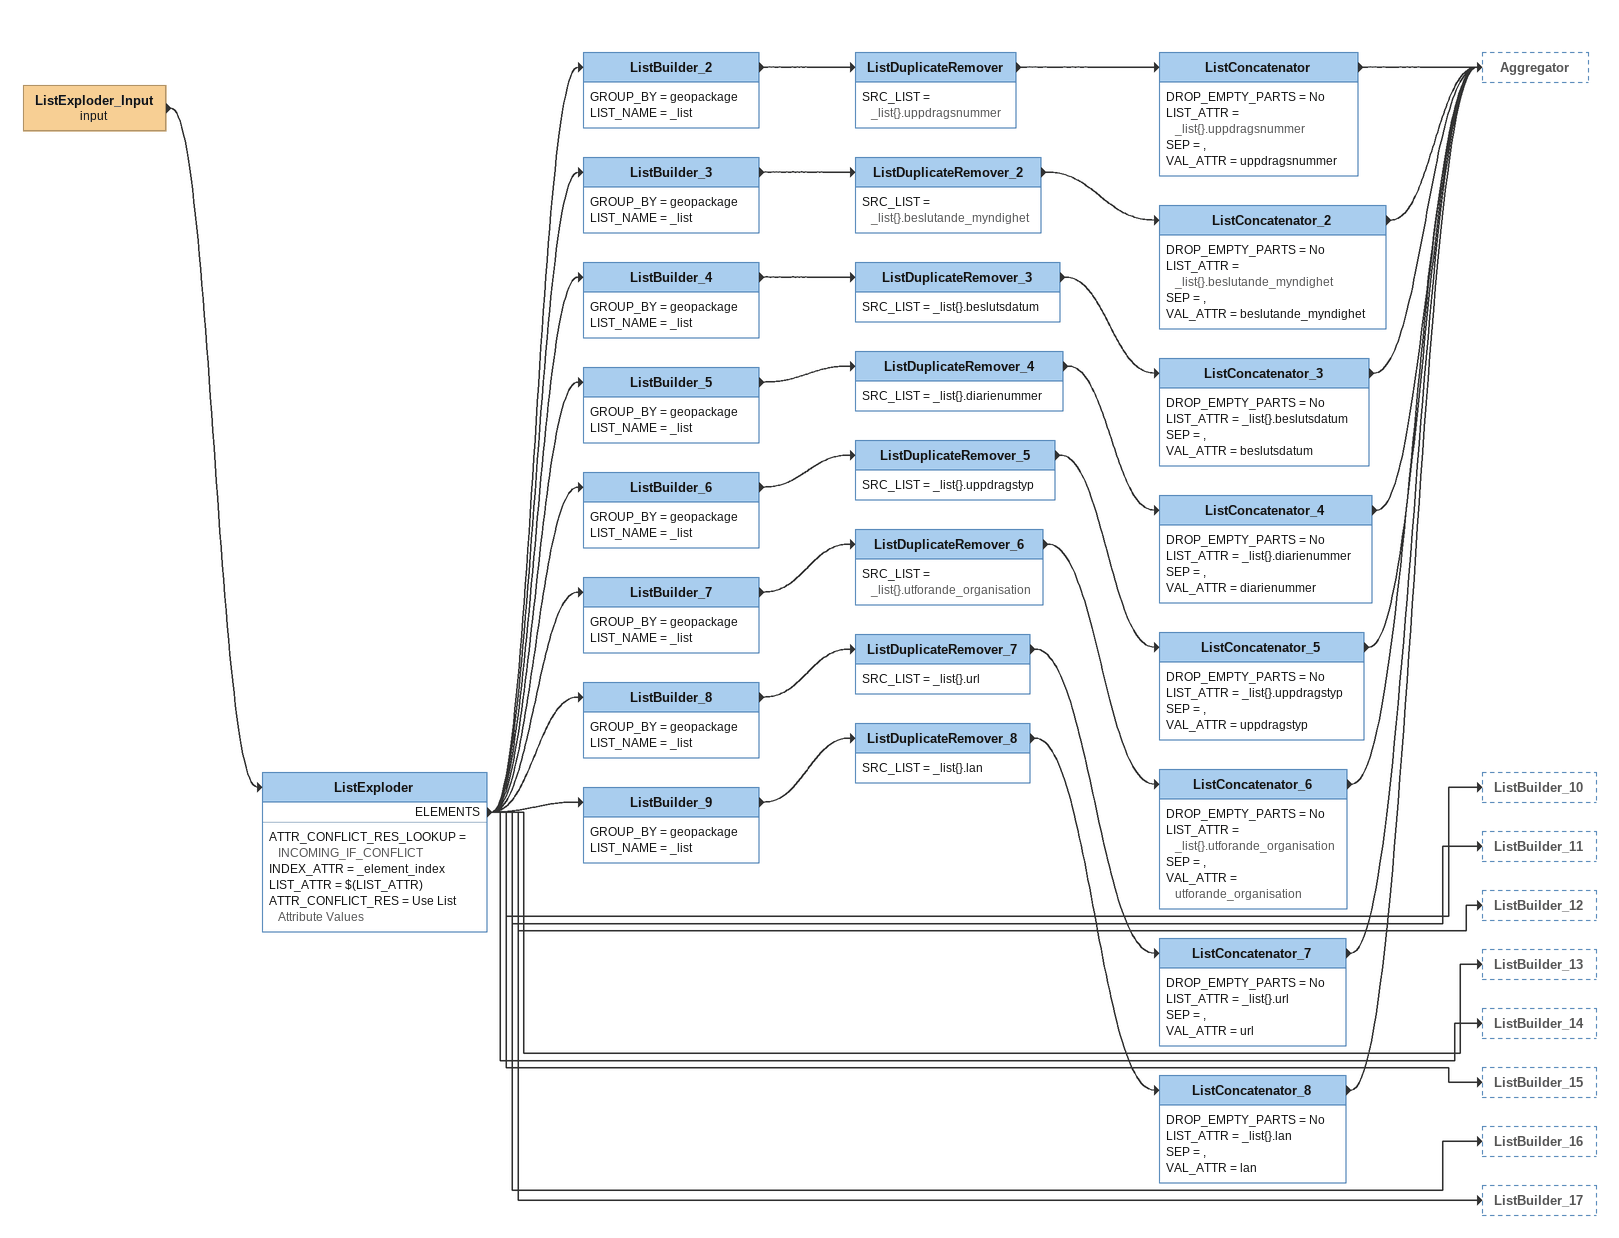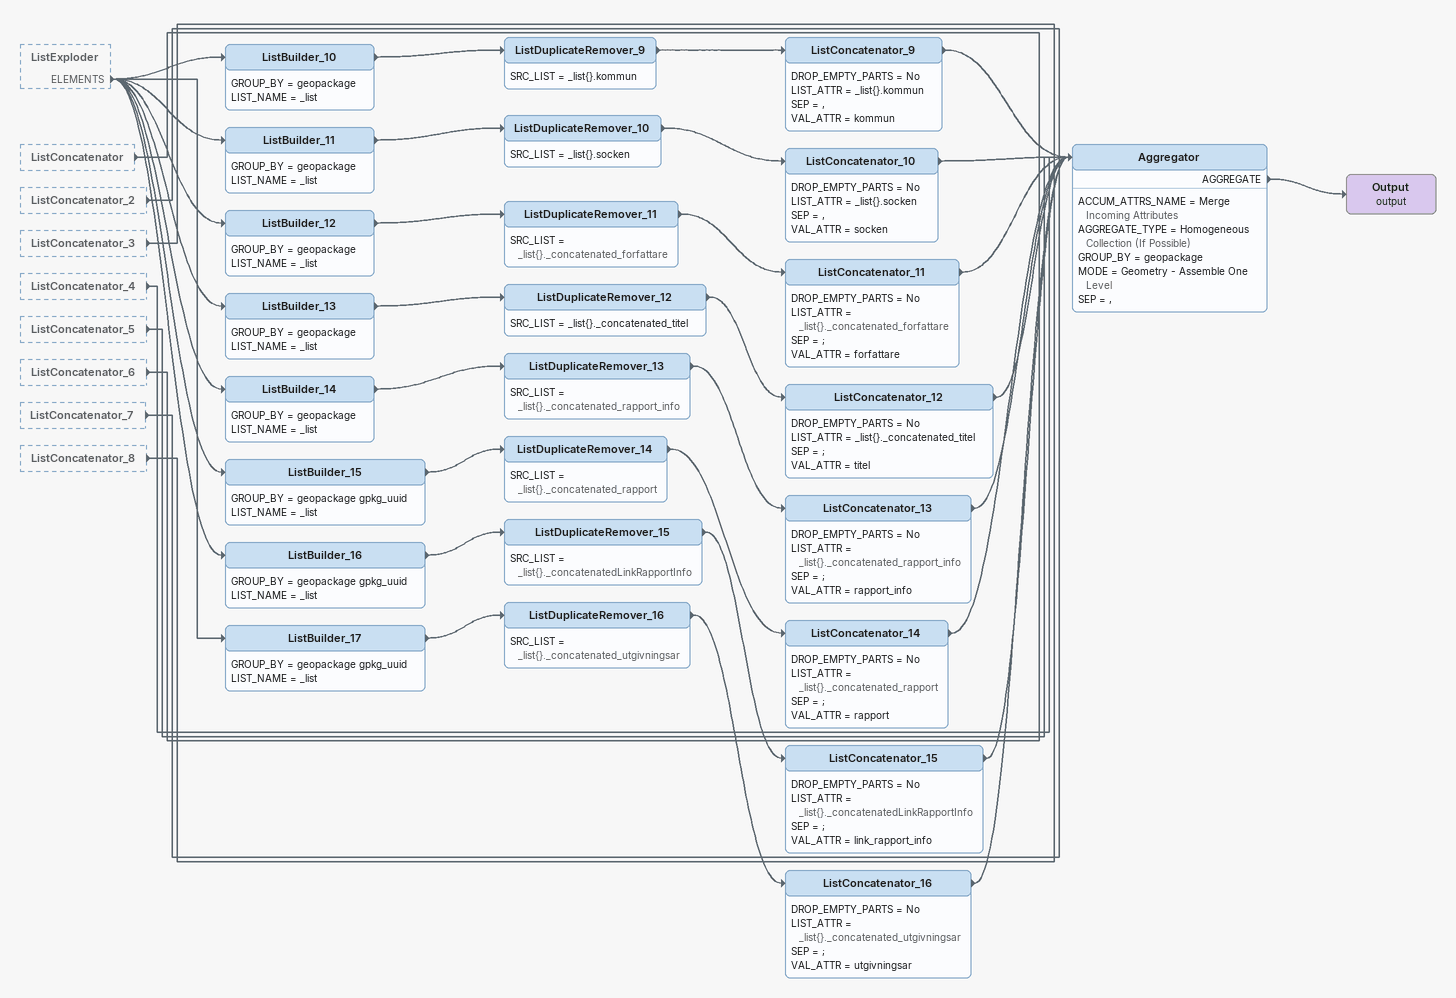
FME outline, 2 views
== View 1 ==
ListExploder_Input (input)
    -> ListExploder
ListExploder
    ATTR_CONFLICT_RES_LOOKUP = INCOMING_IF_CONFLICT
    INDEX_ATTR = _element_index
    LIST_ATTR = $(LIST_ATTR)
    ATTR_CONFLICT_RES = Use List Attribute Values
    ELEMENTS -> ListBuilder_3
    ELEMENTS -> ListBuilder_2
    ELEMENTS -> ListBuilder_4
    ELEMENTS -> ListBuilder_5
    ELEMENTS -> ListBuilder_6
    ELEMENTS -> ListBuilder_7
    ELEMENTS -> ListBuilder_8
    ELEMENTS -> ListBuilder_9
    ELEMENTS -> ListBuilder_10
    ELEMENTS -> ListBuilder_11
    ELEMENTS -> ListBuilder_12
    ELEMENTS -> ListBuilder_13
    ELEMENTS -> ListBuilder_14
    ELEMENTS -> ListBuilder_15
    ELEMENTS -> ListBuilder_16
    ELEMENTS -> ListBuilder_17
ListBuilder_2
    GROUP_BY = geopackage
    LIST_NAME = _list
    -> ListDuplicateRemover
ListDuplicateRemover
    SRC_LIST = _list{}.uppdragsnummer
    -> ListConcatenator
ListConcatenator
    DROP_EMPTY_PARTS = No
    LIST_ATTR = _list{}.uppdragsnummer
    SEP = ,
    VAL_ATTR = uppdragsnummer
    -> Aggregator
ListBuilder_3
    GROUP_BY = geopackage
    LIST_NAME = _list
    -> ListDuplicateRemover_2
ListDuplicateRemover_2
    SRC_LIST = _list{}.beslutande_myndighet
    -> ListConcatenator_2
ListConcatenator_2
    DROP_EMPTY_PARTS = No
    LIST_ATTR = _list{}.beslutande_myndighet
    SEP = ,
    VAL_ATTR = beslutande_myndighet
    -> Aggregator
ListBuilder_4
    GROUP_BY = geopackage
    LIST_NAME = _list
    -> ListDuplicateRemover_3
ListDuplicateRemover_3
    SRC_LIST = _list{}.beslutsdatum
    -> ListConcatenator_3
ListConcatenator_3
    DROP_EMPTY_PARTS = No
    LIST_ATTR = _list{}.beslutsdatum
    SEP = ,
    VAL_ATTR = beslutsdatum
    -> Aggregator
ListBuilder_5
    GROUP_BY = geopackage
    LIST_NAME = _list
    -> ListDuplicateRemover_4
ListDuplicateRemover_4
    SRC_LIST = _list{}.diarienummer
    -> ListConcatenator_4
ListConcatenator_4
    DROP_EMPTY_PARTS = No
    LIST_ATTR = _list{}.diarienummer
    SEP = ,
    VAL_ATTR = diarienummer
    -> Aggregator
ListBuilder_6
    GROUP_BY = geopackage
    LIST_NAME = _list
    -> ListDuplicateRemover_5
ListDuplicateRemover_5
    SRC_LIST = _list{}.uppdragstyp
    -> ListConcatenator_5
ListConcatenator_5
    DROP_EMPTY_PARTS = No
    LIST_ATTR = _list{}.uppdragstyp
    SEP = ,
    VAL_ATTR = uppdragstyp
    -> Aggregator
ListBuilder_7
    GROUP_BY = geopackage
    LIST_NAME = _list
    -> ListDuplicateRemover_6
ListDuplicateRemover_6
    SRC_LIST = _list{}.utforande_organisation
    -> ListConcatenator_6
ListConcatenator_6
    DROP_EMPTY_PARTS = No
    LIST_ATTR = _list{}.utforande_organisation
    SEP = ,
    VAL_ATTR = utforande_organisation
    -> Aggregator
ListBuilder_8
    GROUP_BY = geopackage
    LIST_NAME = _list
    -> ListDuplicateRemover_7
ListDuplicateRemover_7
    SRC_LIST = _list{}.url
    -> ListConcatenator_7
ListConcatenator_7
    DROP_EMPTY_PARTS = No
    LIST_ATTR = _list{}.url
    SEP = ,
    VAL_ATTR = url
    -> Aggregator
ListBuilder_9
    GROUP_BY = geopackage
    LIST_NAME = _list
    -> ListDuplicateRemover_8
ListDuplicateRemover_8
    SRC_LIST = _list{}.lan
    -> ListConcatenator_8
ListConcatenator_8
    DROP_EMPTY_PARTS = No
    LIST_ATTR = _list{}.lan
    SEP = ,
    VAL_ATTR = lan
    -> Aggregator

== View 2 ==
ListExploder [outside]
    ELEMENTS -> ListBuilder_10
    ELEMENTS -> ListBuilder_11
    ELEMENTS -> ListBuilder_12
    ELEMENTS -> ListBuilder_13
    ELEMENTS -> ListBuilder_14
    ELEMENTS -> ListBuilder_15
    ELEMENTS -> ListBuilder_16
    ELEMENTS -> ListBuilder_17
ListConcatenator [outside]
    -> Aggregator
ListConcatenator_2 [outside]
    -> Aggregator
ListConcatenator_3 [outside]
    -> Aggregator
ListConcatenator_4 [outside]
    -> Aggregator
ListConcatenator_5 [outside]
    -> Aggregator
ListConcatenator_6 [outside]
    -> Aggregator
ListConcatenator_7 [outside]
    -> Aggregator
ListConcatenator_8 [outside]
    -> Aggregator
ListBuilder_10
    GROUP_BY = geopackage
    LIST_NAME = _list
    -> ListDuplicateRemover_9
ListDuplicateRemover_9
    SRC_LIST = _list{}.kommun
    -> ListConcatenator_9
ListConcatenator_9
    DROP_EMPTY_PARTS = No
    LIST_ATTR = _list{}.kommun
    SEP = ,
    VAL_ATTR = kommun
    -> Aggregator
ListBuilder_11
    GROUP_BY = geopackage
    LIST_NAME = _list
    -> ListDuplicateRemover_10
ListDuplicateRemover_10
    SRC_LIST = _list{}.socken
    -> ListConcatenator_10
ListConcatenator_10
    DROP_EMPTY_PARTS = No
    LIST_ATTR = _list{}.socken
    SEP = ,
    VAL_ATTR = socken
    -> Aggregator
ListBuilder_12
    GROUP_BY = geopackage
    LIST_NAME = _list
    -> ListDuplicateRemover_11
ListDuplicateRemover_11
    SRC_LIST = _list{}._concatenated_forfattare
    -> ListConcatenator_11
ListConcatenator_11
    DROP_EMPTY_PARTS = No
    LIST_ATTR = _list{}._concatenated_forfattare
    SEP = ;
    VAL_ATTR = forfattare
    -> Aggregator
ListBuilder_13
    GROUP_BY = geopackage
    LIST_NAME = _list
    -> ListDuplicateRemover_12
ListDuplicateRemover_12
    SRC_LIST = _list{}._concatenated_titel
    -> ListConcatenator_12
ListConcatenator_12
    DROP_EMPTY_PARTS = No
    LIST_ATTR = _list{}._concatenated_titel
    SEP = ;
    VAL_ATTR = titel
    -> Aggregator
ListBuilder_14
    GROUP_BY = geopackage
    LIST_NAME = _list
    -> ListDuplicateRemover_13
ListDuplicateRemover_13
    SRC_LIST = _list{}._concatenated_rapport_info
    -> ListConcatenator_13
ListConcatenator_13
    DROP_EMPTY_PARTS = No
    LIST_ATTR = _list{}._concatenated_rapport_info
    SEP = ;
    VAL_ATTR = rapport_info
    -> Aggregator
ListBuilder_15
    GROUP_BY = geopackage gpkg_uuid
    LIST_NAME = _list
    -> ListDuplicateRemover_14
ListDuplicateRemover_14
    SRC_LIST = _list{}._concatenated_rapport
    -> ListConcatenator_14
ListConcatenator_14
    DROP_EMPTY_PARTS = No
    LIST_ATTR = _list{}._concatenated_rapport
    SEP = ;
    VAL_ATTR = rapport
    -> Aggregator
ListBuilder_16
    GROUP_BY = geopackage gpkg_uuid
    LIST_NAME = _list
    -> ListDuplicateRemover_15
ListDuplicateRemover_15
    SRC_LIST = _list{}._concatenatedLinkRapportInfo
    -> ListConcatenator_15
ListConcatenator_15
    DROP_EMPTY_PARTS = No
    LIST_ATTR = _list{}._concatenatedLinkRapportInfo
    SEP = ;
    VAL_ATTR = link_rapport_info
    -> Aggregator
ListBuilder_17
    GROUP_BY = geopackage gpkg_uuid
    LIST_NAME = _list
    -> ListDuplicateRemover_16
ListDuplicateRemover_16
    SRC_LIST = _list{}._concatenated_utgivningsar
    -> ListConcatenator_16
ListConcatenator_16
    DROP_EMPTY_PARTS = No
    LIST_ATTR = _list{}._concatenated_utgivningsar
    SEP = ;
    VAL_ATTR = utgivningsar
    -> Aggregator
Aggregator
    ACCUM_ATTRS_NAME = Merge Incoming Attributes
    AGGREGATE_TYPE = Homogeneous Collection (If Possible)
    GROUP_BY = geopackage
    MODE = Geometry - Assemble One Level
    SEP = ,
    AGGREGATE -> Output (output)
Output (output)
